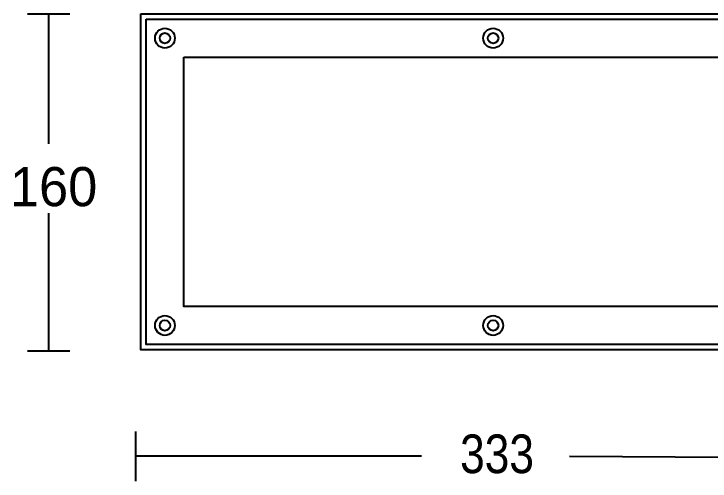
# Model space of a CAD drawing. Extents: x 30 to 209, y 62 to 241.
# Drawn here: x 53.5 to 148.1, y 177.1 to 240.7 of the extents above; entities that cross this region are included whole.
import ezdxf

# ---------------------------------------------------------------- set-up
doc = ezdxf.new("R2010")
doc.units = 0
doc.layers.add('LIVELLO_1', color=160, linetype='Continuous')
doc.styles.add('STD', font='txt')

# ---------------------------------------------------------------- blocks, each defined once
blk = doc.blocks.new('AI9-BLK1')
at = {"layer": 'LIVELLO_1', "color": 7}
for p, q in [((-49.973, 89.204), (-44.195, 89.204)), ((-47.083, 89.204), (-47.083, 71.514)), ((-47.083, 62.121), (-47.083, 43.359)), ((-49.973, 43.359), (-44.195, 43.359)), ((-35.217, 25.655), (-35.217, 32.415)), ((3.621, 29.036), (-35.087, 29.036)), ((23.706, 29.036), (61.701, 28.81))]:
    blk.add_line(p, q, dxfattribs=at)
for points in [[(-34.573, 89.204), (61.247, 89.204), (61.247, 43.526), (-34.573, 43.526)], [(-33.85, 88.482), (60.524, 88.482), (60.524, 44.248), (-33.85, 44.248)], [(-28.699, 83.33), (55.371, 83.33), (55.371, 49.4), (-28.699, 49.4)]]:
    blk.add_lwpolyline(points, close=True, dxfattribs=at)
for centre, radius in [((-31.275, 85.905), 1.345), ((13.337, 85.905), 1.345), ((-31.275, 85.905), 0.712), ((13.337, 85.905), 0.712), ((-31.275, 46.823), 1.344), ((-31.275, 46.823), 0.711), ((13.337, 46.823), 1.344), ((13.337, 46.823), 0.711)]:
    blk.add_circle(centre, radius, dxfattribs=at)
at = {"layer": 'LIVELLO_1', "color": 7, "attachment_point": 1, "style": 'STD'}
for s, insert, char_height in [('\\fMyriad Roman|b0|i0;\\H5.3230;\\C7;160', (-52.348, 68.371), 5.32305), ('\\fArial Narrow|b0|i0;\\H5.2573;\\C7;333', (8.843, 31.994), 5.25733)]:
    blk.add_mtext(s, dxfattribs=dict(at, insert=insert, char_height=char_height))

msp = doc.modelspace()

# ---------------------------------------------------------------- block references
at = {"layer": 'LIVELLO_1', "color": 7}
msp.add_blockref('AI9-BLK1', (105.29831, 151.487653), dxfattribs=at)

doc.saveas('drawing.dxf')
